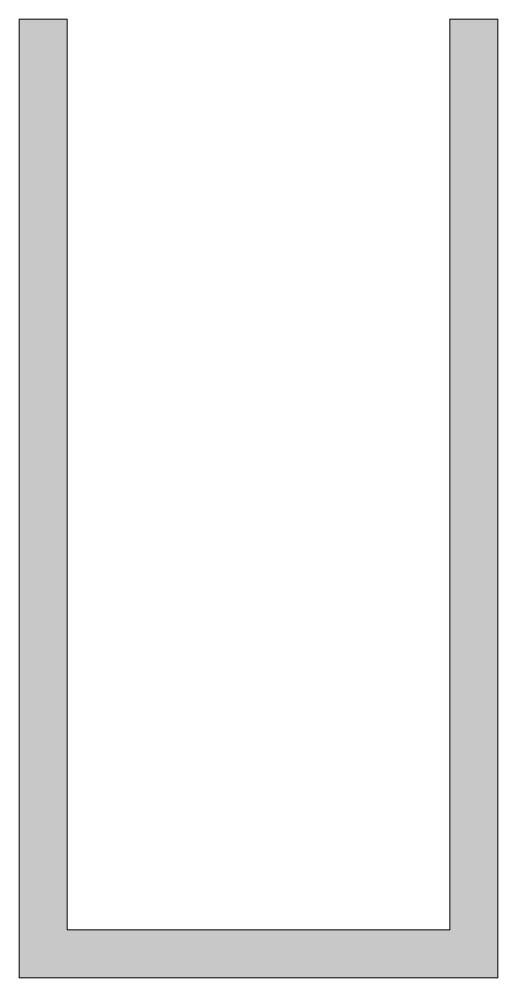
# Model space of a CAD drawing. Header units: metres. Extents: x -10 to 10, y 0 to 40.
import ezdxf

# ---------------------------------------------------------------- set-up
doc = ezdxf.new("R2010")
doc.units = ezdxf.units.M
doc.layers.add('A-DETL-GENF', color=92, linetype='Continuous', lineweight=18)

# ---------------------------------------------------------------- blocks, each defined once
blk = doc.blocks.new('30 alum U-profiel - 40x20x40x2-1518054-00_0 Basismaterialen')
at = {"layer": 'A-DETL-GENF', "lineweight": 13}
blk.add_hatch(color=256, dxfattribs=at).paths.add_polyline_path([(-10, 0), (10, 0), (10, 40), (8, 40), (8, 2), (-8, 2), (-8, 40), (-10, 40)])
for p, q in [((-8, 40), (-10, 40)), ((-10, 40), (-10, 0)), ((-8, 2), (-8, 40)), ((10, 40), (8, 40)), ((8, 40), (8, 2)), ((10, 0), (10, 40)), ((8, 2), (-8, 2)), ((-10, 0), (10, 0))]:
    blk.add_line(p, q, dxfattribs=at)

msp = doc.modelspace()

# ---------------------------------------------------------------- block references
msp.add_blockref('30 alum U-profiel - 40x20x40x2-1518054-00_0 Basismaterialen', (0, 0))

doc.saveas('drawing.dxf')
